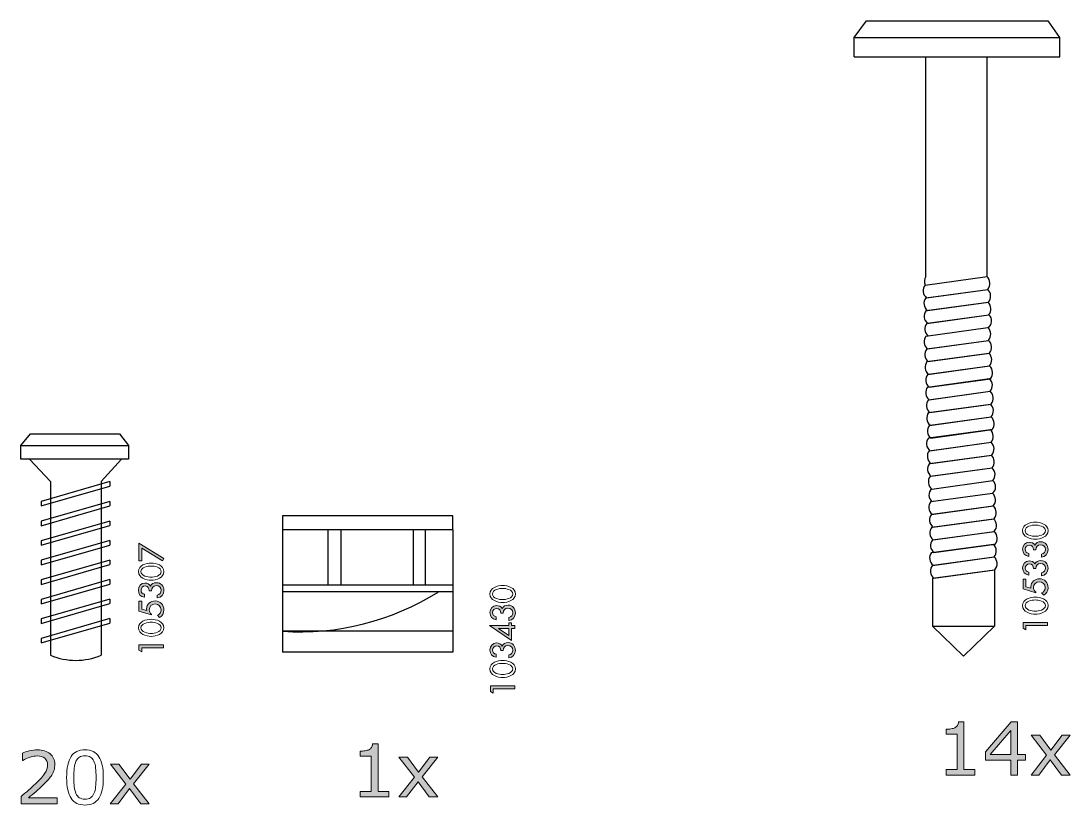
# Model space of a CAD drawing. Header units: centimetres. Extents: x -263 to 1048, y -279 to 536.
# Drawn here: x 511.7 to 603, y 307 to 375.3 of the extents above; entities that cross this region are included whole.
import ezdxf

# ---------------------------------------------------------------- set-up
doc = ezdxf.new("R2010")
doc.units = ezdxf.units.CM
doc.header["$MEASUREMENT"] = 0
doc.layers.add('Chiodi', color=1, linetype='Continuous')
doc.layers.add('Livello 1', color=7, linetype='Continuous')

msp = doc.modelspace()

# ---------------------------------------------------------------- hatches: boundary and pattern name
at = {"layer": 'Livello 1', "true_color": 0xffffff}
h = msp.add_hatch(color=7, dxfattribs=at)
h.dxf.hatch_style = 2
h.paths.add_polyline_path([(522.193, 328.271), (521.95, 328.271), (521.95, 329.803), (524.122, 328.478), (523.995, 328.271), (522.193, 329.372)])
h = msp.add_hatch(color=7, dxfattribs=at)
h.dxf.hatch_style = 2
edge = h.paths.add_edge_path()
edge.add_spline(control_points=[(599.803, 329.217), (599.803, 329.446), (599.718, 329.635), (599.462, 329.635), (599.247, 329.635), (599.098, 329.477), (599.098, 329.265), (599.098, 329.073), (599.219, 328.941), (599.402, 328.912), (599.402, 328.912), (599.402, 328.65), (599.402, 328.65), (599.053, 328.701), (598.866, 328.924), (598.866, 329.273), (598.866, 329.612), (599.084, 329.888), (599.439, 329.888), (599.648, 329.888), (599.817, 329.798), (599.919, 329.617), (600.017, 329.826), (600.218, 329.919), (600.446, 329.919), (600.844, 329.919), (601.084, 329.62), (601.084, 329.24), (601.084, 328.907), (600.863, 328.608), (600.514, 328.591), (600.514, 328.591), (600.514, 328.848), (600.514, 328.848), (600.722, 328.873), (600.852, 329.056), (600.852, 329.259), (600.852, 329.496), (600.666, 329.666), (600.435, 329.666), (600.164, 329.666), (600.003, 329.479), (600.023, 329.217), (600.023, 329.217), (599.803, 329.217), (599.803, 329.217)], knot_values=[0, 0, 0, 0, 1, 1, 1, 2, 2, 2, 3, 3, 3, 4, 4, 4, 5, 5, 5, 6, 6, 6, 7, 7, 7, 8, 8, 8, 9, 9, 9, 10, 10, 10, 11, 11, 11, 12, 12, 12, 13, 13, 13, 14, 14, 14, 15, 15, 15, 15], degree=3, periodic=0)
h = msp.add_hatch(color=7, dxfattribs=at)
h.dxf.hatch_style = 2
edge = h.paths.add_edge_path()
edge.add_spline(control_points=[(599.803, 327.586), (599.803, 327.814), (599.718, 328.004), (599.462, 328.004), (599.247, 328.004), (599.098, 327.845), (599.098, 327.633), (599.098, 327.442), (599.219, 327.309), (599.402, 327.281), (599.402, 327.281), (599.402, 327.019), (599.402, 327.019), (599.053, 327.069), (598.866, 327.292), (598.866, 327.642), (598.866, 327.981), (599.084, 328.257), (599.439, 328.257), (599.648, 328.257), (599.817, 328.167), (599.919, 327.986), (600.017, 328.195), (600.218, 328.288), (600.446, 328.288), (600.844, 328.288), (601.084, 327.989), (601.084, 327.608), (601.084, 327.275), (600.863, 326.976), (600.514, 326.96), (600.514, 326.96), (600.514, 327.216), (600.514, 327.216), (600.722, 327.242), (600.852, 327.425), (600.852, 327.628), (600.852, 327.865), (600.666, 328.034), (600.435, 328.034), (600.164, 328.034), (600.003, 327.848), (600.023, 327.586), (600.023, 327.586), (599.803, 327.586), (599.803, 327.586)], knot_values=[0, 0, 0, 0, 1, 1, 1, 2, 2, 2, 3, 3, 3, 4, 4, 4, 5, 5, 5, 6, 6, 6, 7, 7, 7, 8, 8, 8, 9, 9, 9, 10, 10, 10, 11, 11, 11, 12, 12, 12, 13, 13, 13, 14, 14, 14, 15, 15, 15, 15], degree=3, periodic=0)
h = msp.add_hatch(color=7, dxfattribs=at)
h.dxf.hatch_style = 2
edge = h.paths.add_edge_path()
edge.add_spline(control_points=[(522.842, 325.652), (522.842, 325.881), (522.757, 326.07), (522.5, 326.07), (522.286, 326.07), (522.136, 325.912), (522.136, 325.701), (522.136, 325.509), (522.257, 325.376), (522.441, 325.348), (522.441, 325.348), (522.441, 325.086), (522.441, 325.086), (522.091, 325.136), (521.905, 325.359), (521.905, 325.709), (521.905, 326.047), (522.122, 326.324), (522.478, 326.324), (522.686, 326.324), (522.855, 326.233), (522.957, 326.053), (523.055, 326.262), (523.256, 326.355), (523.484, 326.355), (523.882, 326.355), (524.122, 326.056), (524.122, 325.675), (524.122, 325.342), (523.902, 325.043), (523.552, 325.026), (523.552, 325.026), (523.552, 325.283), (523.552, 325.283), (523.761, 325.308), (523.891, 325.491), (523.891, 325.695), (523.891, 325.932), (523.705, 326.101), (523.473, 326.101), (523.202, 326.101), (523.042, 325.914), (523.061, 325.652), (523.061, 325.652), (522.842, 325.652), (522.842, 325.652)], knot_values=[0, 0, 0, 0, 1, 1, 1, 2, 2, 2, 3, 3, 3, 4, 4, 4, 5, 5, 5, 6, 6, 6, 7, 7, 7, 8, 8, 8, 9, 9, 9, 10, 10, 10, 11, 11, 11, 12, 12, 12, 13, 13, 13, 14, 14, 14, 15, 15, 15, 15], degree=3, periodic=0)
h = msp.add_hatch(color=7, dxfattribs=at)
h.dxf.hatch_style = 2
edge = h.paths.add_edge_path()
edge.add_spline(control_points=[(599.154, 326), (599.154, 326), (599.591, 325.867), (599.591, 325.867), (599.591, 325.867), (599.583, 326.016), (599.583, 326.016), (599.583, 326.428), (599.935, 326.699), (600.328, 326.699), (600.776, 326.699), (601.084, 326.349), (601.084, 325.913), (601.084, 325.65), (600.945, 325.388), (600.711, 325.264), (600.711, 325.264), (600.525, 325.461), (600.525, 325.461), (600.705, 325.526), (600.841, 325.743), (600.841, 325.932), (600.841, 326.22), (600.604, 326.445), (600.319, 326.445), (600.045, 326.445), (599.814, 326.211), (599.814, 325.938), (599.814, 325.788), (599.885, 325.633), (600.003, 325.54), (600.003, 325.54), (600.003, 325.489), (600.003, 325.489), (600.003, 325.489), (598.912, 325.816), (598.912, 325.816), (598.912, 325.816), (598.912, 326.668), (598.912, 326.668), (598.912, 326.668), (599.154, 326.668), (599.154, 326.668), (599.154, 326.668), (599.154, 326), (599.154, 326)], knot_values=[0, 0, 0, 0, 1, 1, 1, 2, 2, 2, 3, 3, 3, 4, 4, 4, 5, 5, 5, 6, 6, 6, 7, 7, 7, 8, 8, 8, 9, 9, 9, 10, 10, 10, 11, 11, 11, 12, 12, 12, 13, 13, 13, 14, 14, 14, 15, 15, 15, 15], degree=3, periodic=0)
h = msp.add_hatch(color=7, dxfattribs=at)
h.dxf.hatch_style = 2
edge = h.paths.add_edge_path()
edge.add_spline(control_points=[(522.193, 324.066), (522.193, 324.066), (522.63, 323.933), (522.63, 323.933), (522.63, 323.933), (522.621, 324.083), (522.621, 324.083), (522.621, 324.495), (522.974, 324.766), (523.366, 324.766), (523.815, 324.766), (524.122, 324.416), (524.122, 323.979), (524.122, 323.716), (523.984, 323.454), (523.75, 323.33), (523.75, 323.33), (523.563, 323.528), (523.563, 323.528), (523.744, 323.592), (523.879, 323.809), (523.879, 323.998), (523.879, 324.286), (523.642, 324.512), (523.358, 324.512), (523.084, 324.512), (522.853, 324.278), (522.853, 324.004), (522.853, 323.855), (522.923, 323.7), (523.042, 323.606), (523.042, 323.606), (523.042, 323.556), (523.042, 323.556), (523.042, 323.556), (521.95, 323.883), (521.95, 323.883), (521.95, 323.883), (521.95, 324.735), (521.95, 324.735), (521.95, 324.735), (522.193, 324.735), (522.193, 324.735), (522.193, 324.735), (522.193, 324.066), (522.193, 324.066)], knot_values=[0, 0, 0, 0, 1, 1, 1, 2, 2, 2, 3, 3, 3, 4, 4, 4, 5, 5, 5, 6, 6, 6, 7, 7, 7, 8, 8, 8, 9, 9, 9, 10, 10, 10, 11, 11, 11, 12, 12, 12, 13, 13, 13, 14, 14, 14, 15, 15, 15, 15], degree=3, periodic=0)
h = msp.add_hatch(color=7, dxfattribs=at)
h.dxf.hatch_style = 2
edge = h.paths.add_edge_path()
edge.add_spline(control_points=[(553.441, 323.702), (553.441, 323.931), (553.356, 324.12), (553.099, 324.12), (552.885, 324.12), (552.736, 323.962), (552.736, 323.75), (552.736, 323.558), (552.857, 323.426), (553.04, 323.398), (553.04, 323.398), (553.04, 323.135), (553.04, 323.135), (552.691, 323.186), (552.504, 323.409), (552.504, 323.759), (552.504, 324.097), (552.722, 324.373), (553.077, 324.373), (553.286, 324.373), (553.455, 324.283), (553.557, 324.102), (553.655, 324.311), (553.855, 324.404), (554.084, 324.404), (554.482, 324.404), (554.721, 324.106), (554.721, 323.725), (554.721, 323.392), (554.501, 323.092), (554.152, 323.076), (554.152, 323.076), (554.152, 323.333), (554.152, 323.333), (554.36, 323.358), (554.49, 323.541), (554.49, 323.744), (554.49, 323.982), (554.304, 324.151), (554.073, 324.151), (553.802, 324.151), (553.641, 323.965), (553.661, 323.702), (553.661, 323.702), (553.441, 323.702), (553.441, 323.702)], knot_values=[0, 0, 0, 0, 1, 1, 1, 2, 2, 2, 3, 3, 3, 4, 4, 4, 5, 5, 5, 6, 6, 6, 7, 7, 7, 8, 8, 8, 9, 9, 9, 10, 10, 10, 11, 11, 11, 12, 12, 12, 13, 13, 13, 14, 14, 14, 15, 15, 15, 15], degree=3, periodic=0)
h = msp.add_hatch(color=7, dxfattribs=at)
h.dxf.hatch_style = 2
h.paths.add_polyline_path([(554.135, 322.86), (554.366, 322.86), (554.366, 322.618), (554.676, 322.618), (554.676, 322.364), (554.366, 322.364), (554.366, 321.315), (552.459, 322.618), (554.135, 322.618)])
h.paths.add_polyline_path([(553.257, 322.364), (553.257, 322.358), (554.135, 321.761), (554.135, 322.364)])
h = msp.add_hatch(color=7, dxfattribs=at)
h.dxf.hatch_style = 2
h.paths.add_polyline_path([(599.154, 322.264), (598.912, 322.41), (598.912, 322.887), (601.038, 322.887), (601.038, 322.633), (599.154, 322.633)])
h = msp.add_hatch(color=7, dxfattribs=at)
h.dxf.hatch_style = 2
h.paths.add_polyline_path([(522.193, 320.33), (521.95, 320.477), (521.95, 320.953), (524.077, 320.953), (524.077, 320.699), (522.193, 320.699)])
h = msp.add_hatch(color=7, dxfattribs=at)
h.dxf.hatch_style = 2
edge = h.paths.add_edge_path()
edge.add_spline(control_points=[(553.441, 320.44), (553.441, 320.668), (553.356, 320.857), (553.099, 320.857), (552.885, 320.857), (552.736, 320.699), (552.736, 320.488), (552.736, 320.296), (552.857, 320.163), (553.04, 320.135), (553.04, 320.135), (553.04, 319.873), (553.04, 319.873), (552.691, 319.923), (552.504, 320.146), (552.504, 320.496), (552.504, 320.835), (552.722, 321.111), (553.077, 321.111), (553.286, 321.111), (553.455, 321.021), (553.557, 320.84), (553.655, 321.049), (553.855, 321.142), (554.084, 321.142), (554.482, 321.142), (554.721, 320.843), (554.721, 320.462), (554.721, 320.129), (554.501, 319.83), (554.152, 319.813), (554.152, 319.813), (554.152, 320.07), (554.152, 320.07), (554.36, 320.095), (554.49, 320.279), (554.49, 320.482), (554.49, 320.719), (554.304, 320.888), (554.073, 320.888), (553.802, 320.888), (553.641, 320.702), (553.661, 320.44), (553.661, 320.44), (553.441, 320.44), (553.441, 320.44)], knot_values=[0, 0, 0, 0, 1, 1, 1, 2, 2, 2, 3, 3, 3, 4, 4, 4, 5, 5, 5, 6, 6, 6, 7, 7, 7, 8, 8, 8, 9, 9, 9, 10, 10, 10, 11, 11, 11, 12, 12, 12, 13, 13, 13, 14, 14, 14, 15, 15, 15, 15], degree=3, periodic=0)
h = msp.add_hatch(color=7, dxfattribs=at)
h.dxf.hatch_style = 2
h.paths.add_polyline_path([(552.792, 316.749), (552.549, 316.895), (552.549, 317.372), (554.676, 317.372), (554.676, 317.118), (552.792, 317.118)])
h = msp.add_hatch(color=7, dxfattribs=at)
h.dxf.hatch_style = 2
edge = h.paths.add_edge_path()
edge.add_spline(control_points=[(594.708, 309.613), (594.708, 309.613), (592.209, 309.613), (592.209, 309.613), (592.209, 309.613), (592.209, 310.084), (592.209, 310.084), (592.209, 310.084), (593.17, 310.084), (593.17, 310.084), (593.17, 310.084), (593.17, 313.178), (593.17, 313.178), (593.17, 313.178), (592.209, 313.178), (592.209, 313.178), (592.209, 313.178), (592.209, 313.6), (592.209, 313.6), (592.339, 313.6), (592.479, 313.611), (592.628, 313.633), (592.776, 313.655), (592.889, 313.686), (592.966, 313.728), (593.061, 313.78), (593.135, 313.845), (593.19, 313.924), (593.245, 314.004), (593.277, 314.111), (593.285, 314.245), (593.285, 314.245), (593.765, 314.245), (593.765, 314.245), (593.765, 314.245), (593.765, 310.084), (593.765, 310.084), (593.765, 310.084), (594.708, 310.084), (594.708, 310.084), (594.708, 310.084), (594.708, 309.613), (594.708, 309.613)], knot_values=[0, 0, 0, 0, 1, 1, 1, 2, 2, 2, 3, 3, 3, 4, 4, 4, 5, 5, 5, 6, 6, 6, 7, 7, 7, 8, 8, 8, 9, 9, 9, 10, 10, 10, 11, 11, 11, 12, 12, 12, 13, 13, 13, 14, 14, 14, 14], degree=3, periodic=0)
h = msp.add_hatch(color=7, dxfattribs=at)
h.dxf.hatch_style = 2
h.paths.add_polyline_path([(599.114, 310.913), (598.429, 310.913), (598.429, 309.613), (597.833, 309.613), (597.833, 310.913), (595.623, 310.913), (595.623, 311.625), (597.858, 314.23), (598.429, 314.23), (598.429, 311.408), (599.114, 311.408)])
h.paths.add_polyline_path([(597.833, 311.408), (597.833, 313.492), (596.045, 311.408)])
h = msp.add_hatch(color=7, dxfattribs=at)
h.dxf.hatch_style = 2
edge = h.paths.add_edge_path()
edge.add_spline(control_points=[(543.712, 307.703), (543.712, 307.703), (541.213, 307.703), (541.213, 307.703), (541.213, 307.703), (541.213, 308.174), (541.213, 308.174), (541.213, 308.174), (542.175, 308.174), (542.175, 308.174), (542.175, 308.174), (542.175, 311.268), (542.175, 311.268), (542.175, 311.268), (541.213, 311.268), (541.213, 311.268), (541.213, 311.268), (541.213, 311.69), (541.213, 311.69), (541.344, 311.69), (541.483, 311.701), (541.632, 311.722), (541.781, 311.744), (541.893, 311.775), (541.97, 311.817), (542.065, 311.869), (542.14, 311.934), (542.195, 312.014), (542.25, 312.093), (542.281, 312.201), (542.289, 312.335), (542.289, 312.335), (542.77, 312.335), (542.77, 312.335), (542.77, 312.335), (542.77, 308.174), (542.77, 308.174), (542.77, 308.174), (543.712, 308.174), (543.712, 308.174), (543.712, 308.174), (543.712, 307.703), (543.712, 307.703)], knot_values=[0, 0, 0, 0, 1, 1, 1, 2, 2, 2, 3, 3, 3, 4, 4, 4, 5, 5, 5, 6, 6, 6, 7, 7, 7, 8, 8, 8, 9, 9, 9, 10, 10, 10, 11, 11, 11, 12, 12, 12, 13, 13, 13, 14, 14, 14, 14], degree=3, periodic=0)
h = msp.add_hatch(color=7, dxfattribs=at)
h.dxf.hatch_style = 2
h.paths.add_polyline_path([(602.993, 309.613), (602.258, 309.613), (601.275, 310.943), (600.286, 309.613), (599.607, 309.613), (600.959, 311.34), (599.619, 313.077), (600.354, 313.077), (601.331, 311.768), (602.311, 313.077), (602.993, 313.077), (601.632, 311.371)])
h = msp.add_hatch(color=7, dxfattribs=at)
h.dxf.hatch_style = 2
edge = h.paths.add_edge_path()
edge.add_spline(control_points=[(514.824, 307.095), (514.824, 307.095), (511.699, 307.095), (511.699, 307.095), (511.699, 307.095), (511.699, 307.744), (511.699, 307.744), (511.915, 307.93), (512.133, 308.116), (512.351, 308.302), (512.569, 308.488), (512.772, 308.672), (512.96, 308.856), (513.357, 309.241), (513.629, 309.546), (513.775, 309.773), (513.922, 309.999), (513.996, 310.243), (513.996, 310.506), (513.996, 310.746), (513.917, 310.934), (513.758, 311.069), (513.6, 311.204), (513.38, 311.272), (513.096, 311.272), (512.908, 311.272), (512.705, 311.239), (512.486, 311.173), (512.267, 311.107), (512.053, 311.005), (511.844, 310.869), (511.844, 310.869), (511.813, 310.869), (511.813, 310.869), (511.813, 310.869), (511.813, 311.52), (511.813, 311.52), (511.96, 311.592), (512.155, 311.658), (512.401, 311.718), (512.645, 311.778), (512.883, 311.808), (513.112, 311.808), (513.586, 311.808), (513.956, 311.694), (514.226, 311.466), (514.494, 311.237), (514.628, 310.927), (514.628, 310.537), (514.628, 310.361), (514.606, 310.198), (514.562, 310.045), (514.517, 309.893), (514.451, 309.749), (514.365, 309.613), (514.284, 309.485), (514.19, 309.359), (514.081, 309.234), (513.973, 309.111), (513.841, 308.973), (513.685, 308.822), (513.465, 308.605), (513.236, 308.395), (513, 308.191), (512.765, 307.988), (512.545, 307.799), (512.34, 307.626), (512.34, 307.626), (514.824, 307.626), (514.824, 307.626), (514.824, 307.626), (514.824, 307.095), (514.824, 307.095)], knot_values=[0, 0, 0, 0, 1, 1, 1, 2, 2, 2, 3, 3, 3, 4, 4, 4, 5, 5, 5, 6, 6, 6, 7, 7, 7, 8, 8, 8, 9, 9, 9, 10, 10, 10, 11, 11, 11, 12, 12, 12, 13, 13, 13, 14, 14, 14, 15, 15, 15, 16, 16, 16, 17, 17, 17, 18, 18, 18, 19, 19, 19, 20, 20, 20, 21, 21, 21, 22, 22, 22, 23, 23, 23, 24, 24, 24, 24], degree=3, periodic=0)
h = msp.add_hatch(color=7, dxfattribs=at)
h.dxf.hatch_style = 2
h.paths.add_polyline_path([(522.845, 307.095), (522.11, 307.095), (521.127, 308.426), (520.138, 307.095), (519.459, 307.095), (520.811, 308.822), (519.471, 310.558), (520.207, 310.558), (521.183, 309.25), (522.163, 310.558), (522.845, 310.558), (521.484, 308.853)])
h = msp.add_hatch(color=7, dxfattribs=at)
h.dxf.hatch_style = 2
h.paths.add_polyline_path([(547.96, 307.703), (547.225, 307.703), (546.243, 309.033), (545.253, 307.703), (544.574, 307.703), (545.926, 309.429), (544.587, 311.166), (545.322, 311.166), (546.298, 309.857), (547.278, 311.166), (547.96, 311.166), (546.599, 309.46)])

# ---------------------------------------------------------------- linework, layer by layer
at = {"layer": 'Chiodi', "color": 2}
for p, q in [((584.208, 373.823), (585.283, 375.266)), ((585.283, 375.266), (601.053, 375.266)), ((601.053, 375.266), (602.081, 373.823)), ((584.208, 372.152), (584.208, 373.823)), ((584.208, 373.823), (602.081, 373.823)), ((602.081, 373.823), (602.081, 372.155)), ((584.208, 372.152), (590.537, 372.152)), ((590.455, 353.008), (590.455, 372.155)), ((590.455, 372.155), (595.767, 372.155)), ((595.767, 353.008), (595.767, 372.155)), ((595.767, 372.155), (602.096, 372.155)), ((590.381, 352.269), (595.768, 353.007)), ((590.45, 351.156), (595.837, 351.894)), ((590.512, 351.164), (595.832, 351.894)), ((590.467, 350.044), (595.855, 350.782)), ((590.581, 350.052), (595.901, 350.782)), ((590.537, 348.932), (595.924, 349.67)), ((590.598, 348.94), (595.919, 349.67)), ((590.456, 347.829), (595.843, 348.567)), ((590.525, 346.717), (595.912, 347.455)), ((590.587, 346.725), (595.907, 347.455)), ((590.543, 345.605), (595.93, 346.343)), ((590.656, 345.612), (595.976, 346.343)), ((590.612, 344.492), (595.999, 345.23)), ((590.674, 344.5), (595.994, 345.23)), ((590.598, 343.395), (595.985, 344.133)), ((590.743, 343.388), (596.063, 344.118)), ((590.667, 342.282), (596.054, 343.02)), ((590.729, 342.29), (596.05, 343.02)), ((590.685, 341.17), (596.072, 341.908)), ((590.798, 341.178), (596.119, 341.908)), ((590.754, 340.058), (596.141, 340.796)), ((590.816, 340.066), (596.136, 340.796)), ((590.673, 338.956), (596.061, 339.694)), ((590.885, 338.953), (596.206, 339.683)), ((590.742, 337.843), (596.13, 338.581)), ((590.804, 337.851), (596.125, 338.581)), ((590.76, 336.731), (596.147, 337.469)), ((590.874, 336.739), (596.194, 337.469)), ((590.829, 335.619), (596.217, 336.357)), ((590.891, 335.627), (596.212, 336.357)), ((590.96, 334.514), (596.281, 335.244)), ((590.866, 333.416), (596.253, 334.154)), ((590.935, 332.304), (596.323, 333.042)), ((590.997, 332.312), (596.318, 333.042)), ((590.953, 331.192), (596.34, 331.93)), ((591.066, 331.199), (596.387, 331.929)), ((591.022, 330.079), (596.409, 330.817)), ((591.084, 330.087), (596.404, 330.817)), ((590.941, 328.977), (596.329, 329.715)), ((591.153, 328.975), (596.474, 329.705)), ((591.011, 327.865), (596.398, 328.603)), ((591.072, 327.872), (596.393, 328.603)), ((591.028, 326.752), (596.415, 327.49)), ((591.142, 326.76), (596.462, 327.49)), ((596.415, 327.49), (596.415, 322.583)), ((591.028, 326.752), (591.028, 322.583)), ((591.028, 322.583), (596.415, 322.583)), ((591.028, 322.583), (593.728, 319.97)), ((593.728, 319.97), (596.415, 322.583))]:
    msp.add_line(p, q, dxfattribs=at)
at = {"layer": 'Chiodi'}
for p, q in [((511.686, 338.303), (512.527, 339.323)), ((512.527, 339.323), (520.268, 339.323)), ((520.268, 339.323), (521.055, 338.303)), ((511.686, 337.108), (511.686, 338.303)), ((511.686, 338.303), (521.055, 338.303)), ((521.055, 338.303), (521.055, 337.108)), ((512.439, 337.108), (511.686, 337.108)), ((512.439, 337.108), (514.262, 335.154)), ((520.439, 337.108), (512.439, 337.108)), ((520.439, 337.108), (518.659, 335.154)), ((521.055, 337.108), (520.439, 337.108)), ((519.431, 335.154), (513.447, 333.429)), ((514.262, 335.154), (514.262, 320.049)), ((518.659, 335.154), (518.659, 320.049)), ((519.431, 335.154), (519.431, 334.763)), ((513.447, 333.038), (519.431, 334.763)), ((513.447, 333.429), (513.447, 333.429)), ((513.447, 333.429), (513.447, 333.038)), ((519.431, 333.429), (513.447, 331.705)), ((519.431, 333.429), (519.431, 333.038)), ((513.447, 331.313), (519.431, 333.038)), ((519.431, 331.729), (513.447, 330.005)), ((513.447, 331.705), (513.447, 331.313)), ((519.431, 331.729), (519.431, 331.338)), ((549.276, 332.189), (534.44, 332.189)), ((534.44, 332.189), (534.44, 330.973)), ((549.276, 330.973), (549.276, 332.189)), ((513.447, 329.613), (519.431, 331.338)), ((549.276, 330.973), (534.44, 330.973)), ((534.44, 330.973), (534.44, 320.3)), ((538.384, 330.954), (538.384, 326.129)), ((539.537, 330.954), (539.537, 326.129)), ((545.824, 330.941), (545.824, 326.119)), ((546.871, 330.941), (546.871, 326.119)), ((549.276, 330.973), (549.276, 320.3)), ((519.431, 330.03), (513.447, 328.305)), ((513.447, 330.005), (513.447, 329.613)), ((513.447, 327.914), (519.431, 329.638)), ((519.431, 330.03), (519.431, 329.638)), ((519.431, 328.327), (513.447, 326.602)), ((513.447, 328.305), (513.447, 327.914)), ((513.447, 326.211), (519.431, 327.935)), ((519.431, 328.327), (519.431, 327.935)), ((519.431, 326.627), (513.447, 324.902)), ((513.447, 326.602), (513.447, 326.211)), ((513.447, 324.511), (519.431, 326.236)), ((519.431, 326.627), (519.431, 326.236)), ((549.276, 326.135), (534.44, 326.135)), ((549.276, 325.552), (534.44, 325.552)), ((519.431, 324.93), (513.447, 323.205)), ((513.447, 324.902), (513.447, 324.511)), ((513.447, 322.814), (519.431, 324.538)), ((519.431, 324.93), (519.431, 324.538)), ((519.431, 323.233), (513.447, 321.509)), ((519.431, 323.233), (519.431, 322.842)), ((513.447, 323.205), (513.447, 322.814)), ((513.447, 321.117), (519.431, 322.842)), ((513.447, 321.509), (513.447, 321.117)), ((549.276, 322.124), (534.44, 322.124)), ((549.276, 320.3), (534.44, 320.3))]:
    msp.add_line(p, q, dxfattribs=at)
at = {"layer": 'Chiodi', "color": 2}
for centre, radius, start, end in [((591.147, 352.565), 0.822, 147.35871, 201.1023), ((595.189, 352.415), 0.828, 320.99417, 45.7306), ((590.995, 351.782), 0.784, 141.58314, 231.95807), ((595.258, 351.303), 0.828, 320.99417, 45.7306), ((591.064, 350.669), 0.784, 141.58314, 231.95807), ((595.276, 350.191), 0.828, 320.99417, 45.7306), ((591.082, 349.557), 0.784, 141.58314, 231.95807), ((591.151, 348.444), 0.784, 141.58314, 228.8699), ((595.496, 349.147), 0.676, 300.92574, 50.8227), ((595.264, 347.976), 0.828, 320.99417, 45.7306), ((591.07, 347.342), 0.784, 141.58314, 231.95807), ((595.333, 346.864), 0.828, 320.99417, 45.7306), ((591.139, 346.23), 0.784, 141.58314, 231.95807), ((595.351, 345.751), 0.828, 320.99417, 45.7306), ((591.157, 345.118), 0.784, 141.58314, 231.95807), ((595.42, 344.639), 0.828, 320.99417, 45.7306), ((591.226, 344.005), 0.784, 141.58314, 231.95807), ((591.212, 342.908), 0.784, 141.58314, 231.95807), ((595.406, 343.541), 0.828, 320.99417, 45.7306), ((595.476, 342.429), 0.828, 320.99417, 45.7306), ((591.281, 341.795), 0.784, 141.58314, 231.95807), ((595.493, 341.317), 0.828, 320.99417, 45.7306), ((591.299, 340.683), 0.784, 141.58314, 231.95807), ((595.562, 340.204), 0.828, 320.99417, 45.7306), ((591.368, 339.571), 0.784, 141.58314, 231.95807), ((595.482, 339.102), 0.828, 320.99417, 45.7306), ((591.287, 338.468), 0.784, 141.58314, 231.95807), ((591.357, 337.356), 0.784, 141.58314, 231.95807), ((595.551, 337.99), 0.828, 320.99417, 45.7306), ((595.568, 336.878), 0.828, 320.99417, 45.7306), ((591.374, 336.244), 0.784, 141.58314, 231.95807), ((595.638, 335.765), 0.828, 320.99417, 45.7306), ((591.444, 335.131), 0.784, 141.58314, 231.95807), ((595.791, 334.711), 0.724, 309.69584, 47.42173), ((591.388, 333.992), 0.674, 129.32399, 235.66365), ((591.48, 332.929), 0.784, 141.58314, 231.95807), ((595.674, 333.563), 0.828, 320.99417, 45.7306), ((595.744, 332.45), 0.828, 320.99417, 45.7306), ((591.549, 331.817), 0.784, 141.58314, 231.95807), ((595.761, 331.338), 0.828, 320.99417, 45.7306), ((591.567, 330.704), 0.784, 141.58314, 231.95807), ((595.83, 330.226), 0.828, 320.99417, 45.7306), ((591.636, 329.592), 0.784, 141.58314, 231.95807), ((595.75, 329.123), 0.828, 320.99417, 45.7306), ((591.556, 328.49), 0.784, 141.58314, 231.95807), ((591.625, 327.377), 0.784, 141.58314, 231.95807), ((595.819, 328.011), 0.828, 320.99417, 45.7306)]:
    msp.add_arc(centre, radius, start, end, dxfattribs=at)
at = {"layer": 'Chiodi'}
for centre, radius, start, end in [((535.947, 344.755), 22.681, 266.19034, 302.11722), ((516.46, 325.123), 5.53, 246.57795, 293.42205)]:
    msp.add_arc(centre, radius, start, end, dxfattribs=at)
at = {"layer": 'Livello 1', "lineweight": 0}
for p, q in [((554.366, 321.315), (552.459, 322.618)), ((552.459, 322.618), (554.135, 322.618)), ((553.257, 322.364), (553.257, 322.358)), ((554.135, 322.364), (553.257, 322.364)), ((553.257, 322.358), (554.135, 321.761)), ((554.135, 322.86), (554.366, 322.86)), ((554.135, 322.618), (554.135, 322.86)), ((554.135, 321.761), (554.135, 322.364)), ((554.366, 322.86), (554.366, 322.618)), ((554.366, 322.618), (554.676, 322.618)), ((554.676, 322.364), (554.366, 322.364)), ((554.366, 322.364), (554.366, 321.315)), ((554.676, 322.618), (554.676, 322.364)), ((598.912, 322.41), (598.912, 322.887)), ((598.912, 322.887), (601.038, 322.887)), ((599.154, 322.264), (598.912, 322.41)), ((601.038, 322.633), (599.154, 322.633)), ((599.154, 322.633), (599.154, 322.264)), ((601.038, 322.887), (601.038, 322.633)), ((552.549, 316.895), (552.549, 317.372)), ((552.549, 317.372), (554.676, 317.372)), ((552.792, 316.749), (552.549, 316.895)), ((554.676, 317.118), (552.792, 317.118)), ((552.792, 317.118), (552.792, 316.749)), ((554.676, 317.372), (554.676, 317.118)), ((595.623, 311.625), (597.858, 314.23)), ((597.858, 314.23), (598.429, 314.23)), ((598.429, 314.23), (598.429, 311.408)), ((597.833, 313.492), (596.045, 311.408)), ((597.833, 311.408), (597.833, 313.492)), ((600.959, 311.34), (599.619, 313.077)), ((599.619, 313.077), (600.354, 313.077)), ((600.354, 313.077), (601.331, 311.768)), ((601.331, 311.768), (602.311, 313.077)), ((602.993, 313.077), (601.632, 311.371)), ((602.311, 313.077), (602.993, 313.077)), ((595.623, 310.913), (595.623, 311.625)), ((596.045, 311.408), (597.833, 311.408)), ((598.429, 311.408), (599.114, 311.408)), ((599.114, 311.408), (599.114, 310.913)), ((601.632, 311.371), (602.993, 309.613)), ((545.926, 309.429), (544.587, 311.166)), ((544.587, 311.166), (545.322, 311.166)), ((545.322, 311.166), (546.298, 309.857)), ((546.298, 309.857), (547.278, 311.166)), ((547.96, 311.166), (546.599, 309.46)), ((547.278, 311.166), (547.96, 311.166)), ((597.833, 310.913), (595.623, 310.913)), ((597.833, 309.613), (597.833, 310.913)), ((599.114, 310.913), (598.429, 310.913)), ((598.429, 310.913), (598.429, 309.613)), ((599.607, 309.613), (600.959, 311.34)), ((601.275, 310.943), (600.286, 309.613)), ((602.258, 309.613), (601.275, 310.943)), ((598.429, 309.613), (597.833, 309.613)), ((600.286, 309.613), (599.607, 309.613)), ((602.993, 309.613), (602.258, 309.613)), ((544.574, 307.703), (545.926, 309.429)), ((546.243, 309.033), (545.253, 307.703)), ((547.225, 307.703), (546.243, 309.033)), ((546.599, 309.46), (547.96, 307.703)), ((545.253, 307.703), (544.574, 307.703)), ((547.96, 307.703), (547.225, 307.703))]:
    msp.add_line(p, q, dxfattribs=at)
for points in [[(522.193, 328.271), (521.95, 328.271), (521.95, 329.803), (524.122, 328.478), (523.995, 328.271), (522.193, 329.372), (522.193, 328.271)], [(522.193, 320.33), (521.95, 320.477), (521.95, 320.953), (524.077, 320.953), (524.077, 320.699), (522.193, 320.699), (522.193, 320.33)], [(522.845, 307.095), (522.11, 307.095), (521.127, 308.426), (520.138, 307.095), (519.459, 307.095), (520.811, 308.822), (519.471, 310.558), (520.207, 310.558), (521.183, 309.25), (522.163, 310.558), (522.845, 310.558), (521.484, 308.853), (522.845, 307.095)]]:
    msp.add_lwpolyline(points, dxfattribs=at)
for points, knots in [([(599.975, 330.146), (599.538, 330.146), (598.867, 330.338), (598.867, 330.888), (598.867, 331.438), (599.538, 331.63), (599.975, 331.63), (600.409, 331.63), (601.083, 331.435), (601.083, 330.888), (601.083, 330.341), (600.409, 330.146), (599.975, 330.146)], [0, 0, 0, 0, 1, 1, 1, 2, 2, 2, 3, 3, 3, 4, 4, 4, 4]), ([(599.972, 330.4), (600.266, 330.4), (600.847, 330.507), (600.847, 330.888), (600.847, 331.268), (600.266, 331.376), (599.972, 331.376), (599.679, 331.376), (599.092, 331.268), (599.092, 330.888), (599.092, 330.507), (599.679, 330.4), (599.972, 330.4)], [0, 0, 0, 0, 1, 1, 1, 2, 2, 2, 3, 3, 3, 4, 4, 4, 4]), ([(599.402, 328.65), (599.053, 328.701), (598.866, 328.924), (598.866, 329.273), (598.866, 329.612), (599.084, 329.888), (599.439, 329.888), (599.648, 329.888), (599.817, 329.798), (599.919, 329.617)], [4, 4, 4, 4, 5, 5, 5, 6, 6, 6, 7, 7, 7, 7]), ([(599.803, 329.217), (599.803, 329.446), (599.718, 329.635), (599.462, 329.635), (599.247, 329.635), (599.098, 329.477), (599.098, 329.265), (599.098, 329.073), (599.219, 328.941), (599.402, 328.912)], [0, 0, 0, 0, 1, 1, 1, 2, 2, 2, 3, 3, 3, 3]), ([(599.919, 329.617), (600.017, 329.826), (600.218, 329.919), (600.446, 329.919), (600.844, 329.919), (601.084, 329.62), (601.084, 329.24), (601.084, 328.907), (600.863, 328.608), (600.514, 328.591)], [7, 7, 7, 7, 8, 8, 8, 9, 9, 9, 10, 10, 10, 10]), ([(600.514, 328.848), (600.722, 328.873), (600.852, 329.056), (600.852, 329.259), (600.852, 329.496), (600.666, 329.666), (600.435, 329.666), (600.164, 329.666), (600.003, 329.479), (600.023, 329.217)], [11, 11, 11, 11, 12, 12, 12, 13, 13, 13, 14, 14, 14, 14]), ([(523.014, 326.581), (522.576, 326.581), (521.905, 326.773), (521.905, 327.323), (521.905, 327.873), (522.576, 328.065), (523.014, 328.065), (523.448, 328.065), (524.122, 327.871), (524.122, 327.323), (524.122, 326.776), (523.448, 326.581), (523.014, 326.581)], [0, 0, 0, 0, 1, 1, 1, 2, 2, 2, 3, 3, 3, 4, 4, 4, 4]), ([(523.011, 326.835), (523.304, 326.835), (523.885, 326.943), (523.885, 327.323), (523.885, 327.704), (523.304, 327.811), (523.011, 327.811), (522.717, 327.811), (522.131, 327.704), (522.131, 327.323), (522.131, 326.943), (522.717, 326.835), (523.011, 326.835)], [0, 0, 0, 0, 1, 1, 1, 2, 2, 2, 3, 3, 3, 4, 4, 4, 4]), ([(599.402, 327.019), (599.053, 327.069), (598.866, 327.292), (598.866, 327.642), (598.866, 327.981), (599.084, 328.257), (599.439, 328.257), (599.648, 328.257), (599.817, 328.167), (599.919, 327.986)], [4, 4, 4, 4, 5, 5, 5, 6, 6, 6, 7, 7, 7, 7]), ([(599.803, 327.586), (599.803, 327.814), (599.718, 328.004), (599.462, 328.004), (599.247, 328.004), (599.098, 327.845), (599.098, 327.633), (599.098, 327.442), (599.219, 327.309), (599.402, 327.281)], [0, 0, 0, 0, 1, 1, 1, 2, 2, 2, 3, 3, 3, 3]), ([(599.919, 327.986), (600.017, 328.195), (600.218, 328.288), (600.446, 328.288), (600.844, 328.288), (601.084, 327.989), (601.084, 327.608), (601.084, 327.275), (600.863, 326.976), (600.514, 326.96)], [7, 7, 7, 7, 8, 8, 8, 9, 9, 9, 10, 10, 10, 10]), ([(600.514, 327.216), (600.722, 327.242), (600.852, 327.425), (600.852, 327.628), (600.852, 327.865), (600.666, 328.034), (600.435, 328.034), (600.164, 328.034), (600.003, 327.848), (600.023, 327.586)], [11, 11, 11, 11, 12, 12, 12, 13, 13, 13, 14, 14, 14, 14]), ([(522.842, 325.652), (522.842, 325.881), (522.757, 326.07), (522.5, 326.07), (522.286, 326.07), (522.136, 325.912), (522.136, 325.701), (522.136, 325.509), (522.257, 325.376), (522.441, 325.348), (522.441, 325.348), (522.441, 325.086), (522.441, 325.086), (522.091, 325.136), (521.905, 325.359), (521.905, 325.709), (521.905, 326.047), (522.122, 326.324), (522.478, 326.324), (522.686, 326.324), (522.855, 326.233), (522.957, 326.053), (523.055, 326.262), (523.256, 326.355), (523.484, 326.355), (523.882, 326.355), (524.122, 326.056), (524.122, 325.675), (524.122, 325.342), (523.902, 325.043), (523.552, 325.026), (523.552, 325.026), (523.552, 325.283), (523.552, 325.283), (523.761, 325.308), (523.891, 325.491), (523.891, 325.695), (523.891, 325.932), (523.705, 326.101), (523.473, 326.101), (523.202, 326.101), (523.042, 325.914), (523.061, 325.652), (523.061, 325.652), (522.842, 325.652), (522.842, 325.652)], [0, 0, 0, 0, 1, 1, 1, 2, 2, 2, 3, 3, 3, 4, 4, 4, 5, 5, 5, 6, 6, 6, 7, 7, 7, 8, 8, 8, 9, 9, 9, 10, 10, 10, 11, 11, 11, 12, 12, 12, 13, 13, 13, 14, 14, 14, 15, 15, 15, 15]), ([(553.613, 324.631), (553.176, 324.631), (552.504, 324.823), (552.504, 325.373), (552.504, 325.923), (553.176, 326.115), (553.613, 326.115), (554.047, 326.115), (554.721, 325.92), (554.721, 325.373), (554.721, 324.826), (554.047, 324.631), (553.613, 324.631)], [0, 0, 0, 0, 1, 1, 1, 2, 2, 2, 3, 3, 3, 4, 4, 4, 4]), ([(599.583, 326.016), (599.583, 326.428), (599.935, 326.699), (600.328, 326.699), (600.776, 326.699), (601.084, 326.349), (601.084, 325.913), (601.084, 325.65), (600.945, 325.388), (600.711, 325.264)], [2, 2, 2, 2, 3, 3, 3, 4, 4, 4, 5, 5, 5, 5]), ([(600.525, 325.461), (600.705, 325.526), (600.841, 325.743), (600.841, 325.932), (600.841, 326.22), (600.604, 326.445), (600.319, 326.445), (600.045, 326.445), (599.814, 326.211), (599.814, 325.938), (599.814, 325.788), (599.885, 325.633), (600.003, 325.54)], [6, 6, 6, 6, 7, 7, 7, 8, 8, 8, 9, 9, 9, 10, 10, 10, 10]), ([(553.61, 324.885), (553.904, 324.885), (554.485, 324.992), (554.485, 325.373), (554.485, 325.754), (553.904, 325.861), (553.61, 325.861), (553.317, 325.861), (552.73, 325.754), (552.73, 325.373), (552.73, 324.992), (553.317, 324.885), (553.61, 324.885)], [0, 0, 0, 0, 1, 1, 1, 2, 2, 2, 3, 3, 3, 4, 4, 4, 4]), ([(599.975, 323.621), (599.538, 323.621), (598.867, 323.813), (598.867, 324.363), (598.867, 324.913), (599.538, 325.105), (599.975, 325.105), (600.409, 325.105), (601.083, 324.91), (601.083, 324.363), (601.083, 323.816), (600.409, 323.621), (599.975, 323.621)], [0, 0, 0, 0, 1, 1, 1, 2, 2, 2, 3, 3, 3, 4, 4, 4, 4]), ([(522.193, 324.066), (522.193, 324.066), (522.63, 323.933), (522.63, 323.933), (522.63, 323.933), (522.621, 324.083), (522.621, 324.083), (522.621, 324.495), (522.974, 324.766), (523.366, 324.766), (523.815, 324.766), (524.122, 324.416), (524.122, 323.979), (524.122, 323.716), (523.984, 323.454), (523.75, 323.33), (523.75, 323.33), (523.563, 323.528), (523.563, 323.528), (523.744, 323.592), (523.879, 323.809), (523.879, 323.998), (523.879, 324.286), (523.642, 324.512), (523.358, 324.512), (523.084, 324.512), (522.853, 324.278), (522.853, 324.004), (522.853, 323.855), (522.923, 323.7), (523.042, 323.606), (523.042, 323.606), (523.042, 323.556), (523.042, 323.556), (523.042, 323.556), (521.95, 323.883), (521.95, 323.883), (521.95, 323.883), (521.95, 324.735), (521.95, 324.735), (521.95, 324.735), (522.193, 324.735), (522.193, 324.735), (522.193, 324.735), (522.193, 324.066), (522.193, 324.066)], [0, 0, 0, 0, 1, 1, 1, 2, 2, 2, 3, 3, 3, 4, 4, 4, 5, 5, 5, 6, 6, 6, 7, 7, 7, 8, 8, 8, 9, 9, 9, 10, 10, 10, 11, 11, 11, 12, 12, 12, 13, 13, 13, 14, 14, 14, 15, 15, 15, 15]), ([(553.04, 323.135), (552.691, 323.186), (552.504, 323.409), (552.504, 323.759), (552.504, 324.097), (552.722, 324.373), (553.077, 324.373), (553.286, 324.373), (553.455, 324.283), (553.557, 324.102)], [4, 4, 4, 4, 5, 5, 5, 6, 6, 6, 7, 7, 7, 7]), ([(553.557, 324.102), (553.655, 324.311), (553.855, 324.404), (554.084, 324.404), (554.482, 324.404), (554.721, 324.106), (554.721, 323.725), (554.721, 323.392), (554.501, 323.092), (554.152, 323.076)], [7, 7, 7, 7, 8, 8, 8, 9, 9, 9, 10, 10, 10, 10]), ([(554.152, 323.333), (554.36, 323.358), (554.49, 323.541), (554.49, 323.744), (554.49, 323.982), (554.304, 324.151), (554.073, 324.151), (553.802, 324.151), (553.641, 323.965), (553.661, 323.702)], [11, 11, 11, 11, 12, 12, 12, 13, 13, 13, 14, 14, 14, 14]), ([(599.972, 323.875), (600.266, 323.875), (600.847, 323.982), (600.847, 324.363), (600.847, 324.744), (600.266, 324.851), (599.972, 324.851), (599.679, 324.851), (599.092, 324.744), (599.092, 324.363), (599.092, 323.982), (599.679, 323.875), (599.972, 323.875)], [0, 0, 0, 0, 1, 1, 1, 2, 2, 2, 3, 3, 3, 4, 4, 4, 4]), ([(553.441, 323.702), (553.441, 323.931), (553.356, 324.12), (553.099, 324.12), (552.885, 324.12), (552.736, 323.962), (552.736, 323.75), (552.736, 323.558), (552.857, 323.426), (553.04, 323.398)], [0, 0, 0, 0, 1, 1, 1, 2, 2, 2, 3, 3, 3, 3]), ([(523.014, 321.687), (522.576, 321.687), (521.905, 321.879), (521.905, 322.429), (521.905, 322.979), (522.576, 323.171), (523.014, 323.171), (523.448, 323.171), (524.122, 322.977), (524.122, 322.429), (524.122, 321.882), (523.448, 321.687), (523.014, 321.687)], [0, 0, 0, 0, 1, 1, 1, 2, 2, 2, 3, 3, 3, 4, 4, 4, 4]), ([(523.011, 321.941), (523.304, 321.941), (523.885, 322.049), (523.885, 322.429), (523.885, 322.81), (523.304, 322.917), (523.011, 322.917), (522.717, 322.917), (522.131, 322.81), (522.131, 322.429), (522.131, 322.049), (522.717, 321.941), (523.011, 321.941)], [0, 0, 0, 0, 1, 1, 1, 2, 2, 2, 3, 3, 3, 4, 4, 4, 4]), ([(553.04, 319.873), (552.691, 319.923), (552.504, 320.146), (552.504, 320.496), (552.504, 320.835), (552.722, 321.111), (553.077, 321.111), (553.286, 321.111), (553.455, 321.021), (553.557, 320.84)], [4, 4, 4, 4, 5, 5, 5, 6, 6, 6, 7, 7, 7, 7]), ([(553.441, 320.44), (553.441, 320.668), (553.356, 320.857), (553.099, 320.857), (552.885, 320.857), (552.736, 320.699), (552.736, 320.488), (552.736, 320.296), (552.857, 320.163), (553.04, 320.135)], [0, 0, 0, 0, 1, 1, 1, 2, 2, 2, 3, 3, 3, 3]), ([(553.557, 320.84), (553.655, 321.049), (553.855, 321.142), (554.084, 321.142), (554.482, 321.142), (554.721, 320.843), (554.721, 320.462), (554.721, 320.129), (554.501, 319.83), (554.152, 319.813)], [7, 7, 7, 7, 8, 8, 8, 9, 9, 9, 10, 10, 10, 10]), ([(554.152, 320.07), (554.36, 320.095), (554.49, 320.279), (554.49, 320.482), (554.49, 320.719), (554.304, 320.888), (554.073, 320.888), (553.802, 320.888), (553.641, 320.702), (553.661, 320.44)], [11, 11, 11, 11, 12, 12, 12, 13, 13, 13, 14, 14, 14, 14]), ([(553.613, 318.106), (553.176, 318.106), (552.504, 318.298), (552.504, 318.848), (552.504, 319.398), (553.176, 319.59), (553.613, 319.59), (554.047, 319.59), (554.721, 319.395), (554.721, 318.848), (554.721, 318.301), (554.047, 318.106), (553.613, 318.106)], [0, 0, 0, 0, 1, 1, 1, 2, 2, 2, 3, 3, 3, 4, 4, 4, 4]), ([(553.61, 318.36), (553.904, 318.36), (554.485, 318.467), (554.485, 318.848), (554.485, 319.228), (553.904, 319.336), (553.61, 319.336), (553.317, 319.336), (552.73, 319.228), (552.73, 318.848), (552.73, 318.467), (553.317, 318.36), (553.61, 318.36)], [0, 0, 0, 0, 1, 1, 1, 2, 2, 2, 3, 3, 3, 4, 4, 4, 4]), ([(514.824, 307.095), (514.824, 307.095), (511.699, 307.095), (511.699, 307.095), (511.699, 307.095), (511.699, 307.744), (511.699, 307.744), (511.915, 307.93), (512.133, 308.116), (512.351, 308.302), (512.569, 308.488), (512.772, 308.672), (512.96, 308.856), (513.357, 309.241), (513.629, 309.546), (513.775, 309.773), (513.922, 309.999), (513.996, 310.243), (513.996, 310.506), (513.996, 310.746), (513.917, 310.934), (513.758, 311.069), (513.6, 311.204), (513.38, 311.272), (513.096, 311.272), (512.908, 311.272), (512.705, 311.239), (512.486, 311.173), (512.267, 311.107), (512.053, 311.005), (511.844, 310.869), (511.844, 310.869), (511.813, 310.869), (511.813, 310.869), (511.813, 310.869), (511.813, 311.52), (511.813, 311.52), (511.96, 311.592), (512.155, 311.658), (512.401, 311.718), (512.645, 311.778), (512.883, 311.808), (513.112, 311.808), (513.586, 311.808), (513.956, 311.694), (514.226, 311.466), (514.494, 311.237), (514.628, 310.927), (514.628, 310.537), (514.628, 310.361), (514.606, 310.198), (514.562, 310.045), (514.517, 309.893), (514.451, 309.749), (514.365, 309.613), (514.284, 309.485), (514.19, 309.359), (514.081, 309.234), (513.973, 309.111), (513.841, 308.973), (513.685, 308.822), (513.465, 308.605), (513.236, 308.395), (513, 308.191), (512.765, 307.988), (512.545, 307.799), (512.34, 307.626), (512.34, 307.626), (514.824, 307.626), (514.824, 307.626), (514.824, 307.626), (514.824, 307.095), (514.824, 307.095)], [0, 0, 0, 0, 1, 1, 1, 2, 2, 2, 3, 3, 3, 4, 4, 4, 5, 5, 5, 6, 6, 6, 7, 7, 7, 8, 8, 8, 9, 9, 9, 10, 10, 10, 11, 11, 11, 12, 12, 12, 13, 13, 13, 14, 14, 14, 15, 15, 15, 16, 16, 16, 17, 17, 17, 18, 18, 18, 19, 19, 19, 20, 20, 20, 21, 21, 21, 22, 22, 22, 23, 23, 23, 24, 24, 24, 24]), ([(518.854, 309.405), (518.854, 308.576), (518.725, 307.968), (518.465, 307.58), (518.206, 307.193), (517.803, 306.999), (517.258, 306.999), (516.704, 306.999), (516.299, 307.196), (516.044, 307.589), (515.788, 307.981), (515.661, 308.585), (515.661, 309.399), (515.661, 310.22), (515.79, 310.826), (516.048, 311.218), (516.307, 311.61), (516.71, 311.805), (517.258, 311.805), (517.812, 311.805), (518.216, 311.606), (518.472, 311.208), (518.727, 310.811), (518.854, 310.21), (518.854, 309.405)], [0, 0, 0, 0, 1, 1, 1, 2, 2, 2, 3, 3, 3, 4, 4, 4, 5, 5, 5, 6, 6, 6, 7, 7, 7, 8, 8, 8, 8]), ([(518.039, 307.998), (518.111, 308.165), (518.161, 308.362), (518.186, 308.588), (518.212, 308.814), (518.225, 309.087), (518.225, 309.405), (518.225, 309.72), (518.212, 309.992), (518.186, 310.224), (518.161, 310.456), (518.11, 310.652), (518.036, 310.813), (517.963, 310.972), (517.865, 311.092), (517.74, 311.173), (517.615, 311.253), (517.454, 311.294), (517.258, 311.294), (517.063, 311.294), (516.902, 311.253), (516.775, 311.173), (516.649, 311.092), (516.547, 310.97), (516.473, 310.807), (516.403, 310.654), (516.355, 310.454), (516.329, 310.208), (516.303, 309.962), (516.29, 309.693), (516.29, 309.399), (516.29, 309.077), (516.301, 308.807), (516.324, 308.59), (516.347, 308.373), (516.396, 308.178), (516.47, 308.007), (516.538, 307.845), (516.635, 307.723), (516.76, 307.638), (516.885, 307.553), (517.051, 307.511), (517.258, 307.511), (517.452, 307.511), (517.613, 307.551), (517.741, 307.632), (517.869, 307.712), (517.969, 307.834), (518.039, 307.998)], [0, 0, 0, 0, 1, 1, 1, 2, 2, 2, 3, 3, 3, 4, 4, 4, 5, 5, 5, 6, 6, 6, 7, 7, 7, 8, 8, 8, 9, 9, 9, 10, 10, 10, 11, 11, 11, 12, 12, 12, 13, 13, 13, 14, 14, 14, 15, 15, 15, 16, 16, 16, 16])]:
    msp.add_open_spline(points, degree=3, knots=knots, dxfattribs=at)
for points in [[(599.402, 328.912), (599.402, 328.912), (599.402, 328.65), (599.402, 328.65)], [(600.023, 329.217), (600.023, 329.217), (599.803, 329.217), (599.803, 329.217)], [(600.514, 328.591), (600.514, 328.591), (600.514, 328.848), (600.514, 328.848)], [(599.402, 327.281), (599.402, 327.281), (599.402, 327.019), (599.402, 327.019)], [(600.023, 327.586), (600.023, 327.586), (599.803, 327.586), (599.803, 327.586)], [(600.514, 326.96), (600.514, 326.96), (600.514, 327.216), (600.514, 327.216)], [(598.912, 325.816), (598.912, 325.816), (598.912, 326.668), (598.912, 326.668)], [(598.912, 326.668), (598.912, 326.668), (599.154, 326.668), (599.154, 326.668)], [(599.154, 326.668), (599.154, 326.668), (599.154, 326), (599.154, 326)], [(599.154, 326), (599.154, 326), (599.591, 325.867), (599.591, 325.867)], [(599.591, 325.867), (599.591, 325.867), (599.583, 326.016), (599.583, 326.016)], [(600.003, 325.489), (600.003, 325.489), (598.912, 325.816), (598.912, 325.816)], [(600.003, 325.54), (600.003, 325.54), (600.003, 325.489), (600.003, 325.489)], [(600.711, 325.264), (600.711, 325.264), (600.525, 325.461), (600.525, 325.461)], [(553.04, 323.398), (553.04, 323.398), (553.04, 323.135), (553.04, 323.135)], [(553.661, 323.702), (553.661, 323.702), (553.441, 323.702), (553.441, 323.702)], [(554.152, 323.076), (554.152, 323.076), (554.152, 323.333), (554.152, 323.333)], [(553.04, 320.135), (553.04, 320.135), (553.04, 319.873), (553.04, 319.873)], [(553.661, 320.44), (553.661, 320.44), (553.441, 320.44), (553.441, 320.44)], [(554.152, 319.813), (554.152, 319.813), (554.152, 320.07), (554.152, 320.07)], [(593.19, 313.924), (593.245, 314.004), (593.277, 314.111), (593.285, 314.245)], [(593.285, 314.245), (593.285, 314.245), (593.765, 314.245), (593.765, 314.245)], [(593.765, 314.245), (593.765, 314.245), (593.765, 310.084), (593.765, 310.084)], [(592.209, 313.6), (592.339, 313.6), (592.479, 313.611), (592.628, 313.633)], [(592.209, 313.178), (592.209, 313.178), (592.209, 313.6), (592.209, 313.6)], [(592.628, 313.633), (592.776, 313.655), (592.889, 313.686), (592.966, 313.728)], [(592.966, 313.728), (593.061, 313.78), (593.135, 313.845), (593.19, 313.924)], [(542.195, 312.014), (542.25, 312.093), (542.281, 312.201), (542.289, 312.335)], [(542.289, 312.335), (542.289, 312.335), (542.77, 312.335), (542.77, 312.335)], [(542.77, 312.335), (542.77, 312.335), (542.77, 308.174), (542.77, 308.174)], [(593.17, 313.178), (593.17, 313.178), (592.209, 313.178), (592.209, 313.178)], [(593.17, 310.084), (593.17, 310.084), (593.17, 313.178), (593.17, 313.178)], [(541.213, 311.69), (541.344, 311.69), (541.483, 311.701), (541.632, 311.722)], [(541.213, 311.268), (541.213, 311.268), (541.213, 311.69), (541.213, 311.69)], [(541.632, 311.722), (541.781, 311.744), (541.893, 311.775), (541.97, 311.817)], [(541.97, 311.817), (542.065, 311.869), (542.14, 311.934), (542.195, 312.014)], [(542.175, 311.268), (542.175, 311.268), (541.213, 311.268), (541.213, 311.268)], [(542.175, 308.174), (542.175, 308.174), (542.175, 311.268), (542.175, 311.268)], [(592.209, 309.613), (592.209, 309.613), (592.209, 310.084), (592.209, 310.084)], [(592.209, 310.084), (592.209, 310.084), (593.17, 310.084), (593.17, 310.084)], [(594.708, 309.613), (594.708, 309.613), (592.209, 309.613), (592.209, 309.613)], [(593.765, 310.084), (593.765, 310.084), (594.708, 310.084), (594.708, 310.084)], [(594.708, 310.084), (594.708, 310.084), (594.708, 309.613), (594.708, 309.613)], [(541.213, 307.703), (541.213, 307.703), (541.213, 308.174), (541.213, 308.174)], [(541.213, 308.174), (541.213, 308.174), (542.175, 308.174), (542.175, 308.174)], [(542.77, 308.174), (542.77, 308.174), (543.712, 308.174), (543.712, 308.174)], [(543.712, 308.174), (543.712, 308.174), (543.712, 307.703), (543.712, 307.703)], [(543.712, 307.703), (543.712, 307.703), (541.213, 307.703), (541.213, 307.703)]]:
    msp.add_open_spline(points, degree=3, dxfattribs=at)

doc.saveas('drawing.dxf')
